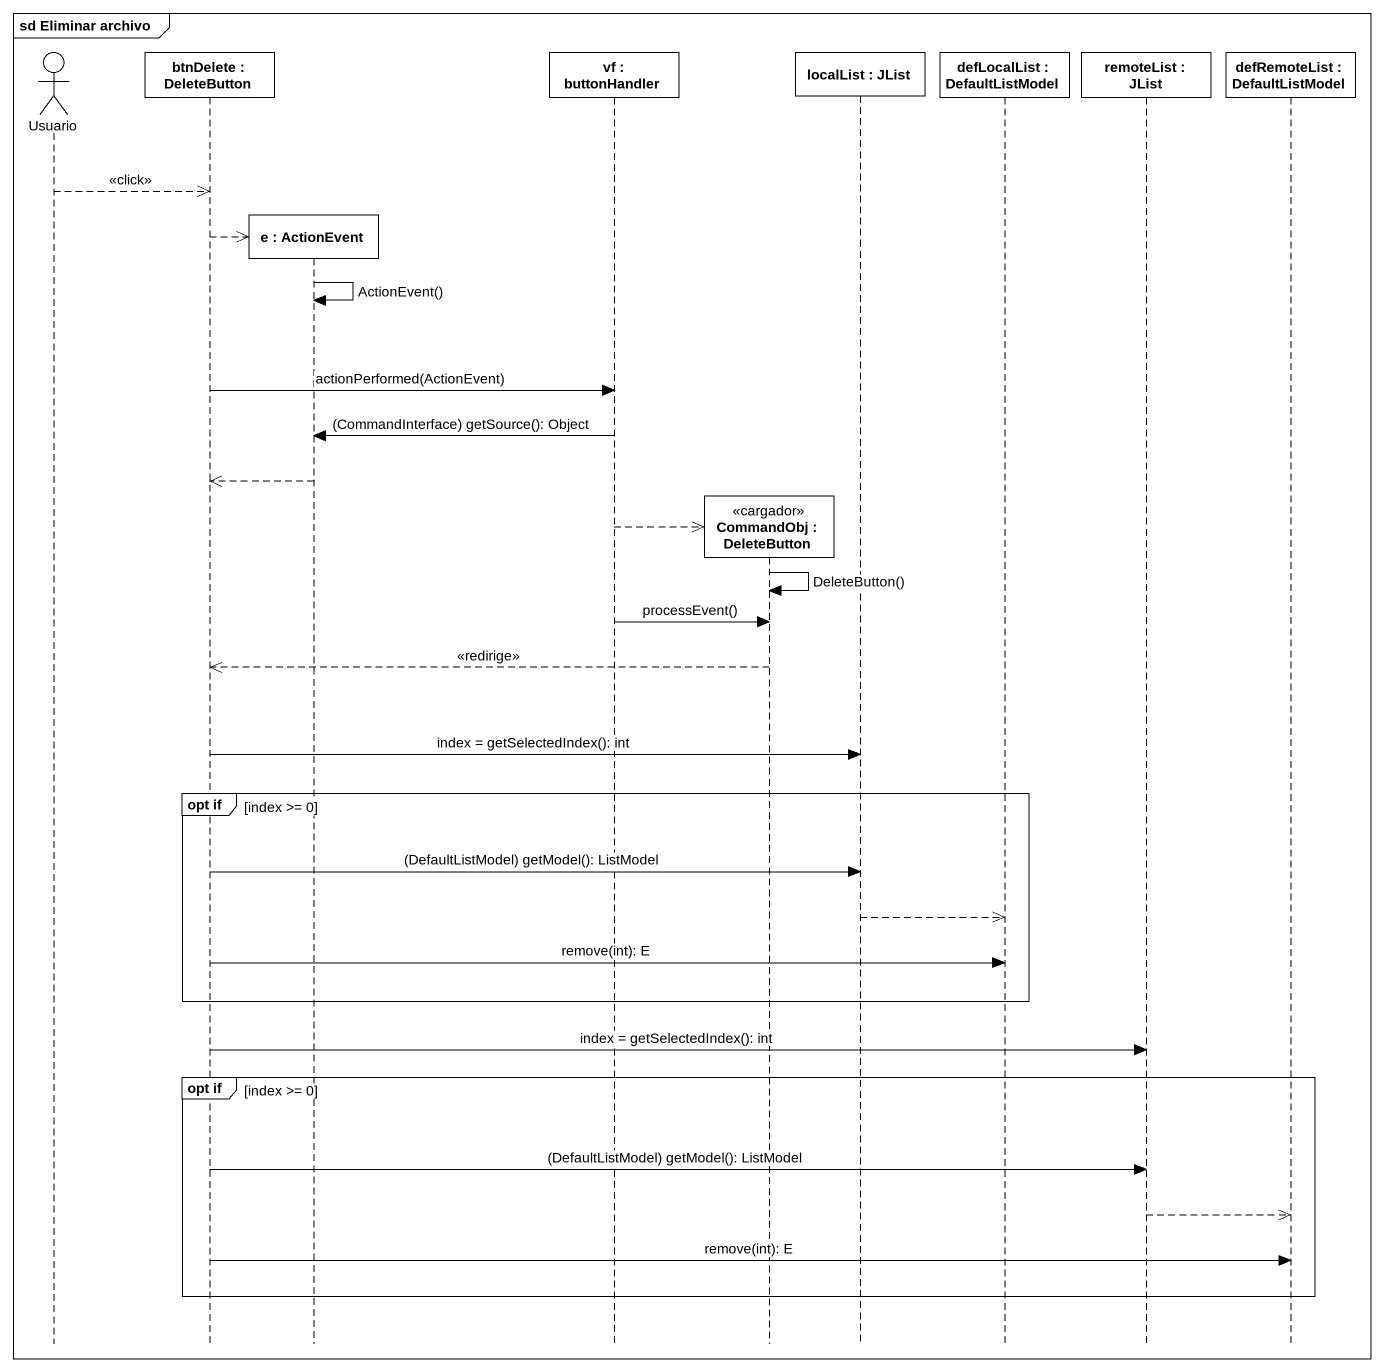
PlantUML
@startuml
mainframe sd Eliminar archivo
hide footbox
actor Usuario
participant "btnDelete : DeleteButton" as btnDelete
participant "e : ActionEvent" as e
participant "vf : buttonHandler" as vf
participant "CommandObj : DeleteButton" as CommandObj <<cargador>>
participant "localList : JList" as localList
participant "defLocalList : DefaultListModel" as defLocalList
participant "remoteList : JList" as remoteList
participant "defRemoteList : DefaultListModel" as defRemoteList

Usuario -->> btnDelete : <<click>>
btnDelete -->> e **
e -> e : ActionEvent()
btnDelete -> vf : actionPerformed(ActionEvent)
vf -> e : (CommandInterface) getSource(): Object
e -->> btnDelete
vf -->> CommandObj **
CommandObj -> CommandObj : DeleteButton()
vf -> CommandObj : processEvent()
CommandObj -->> btnDelete : <<redirige>>
btnDelete -> localList : index = getSelectedIndex(): int
group opt if [index >= 0]
  btnDelete -> localList : (DefaultListModel) getModel(): ListModel
  localList -->> defLocalList
  btnDelete -> defLocalList : remove(int): E
end
btnDelete -> remoteList : index = getSelectedIndex(): int
group opt if [index >= 0]
  btnDelete -> remoteList : (DefaultListModel) getModel(): ListModel
  remoteList -->> defRemoteList
  btnDelete -> defRemoteList : remove(int): E
end
@enduml
